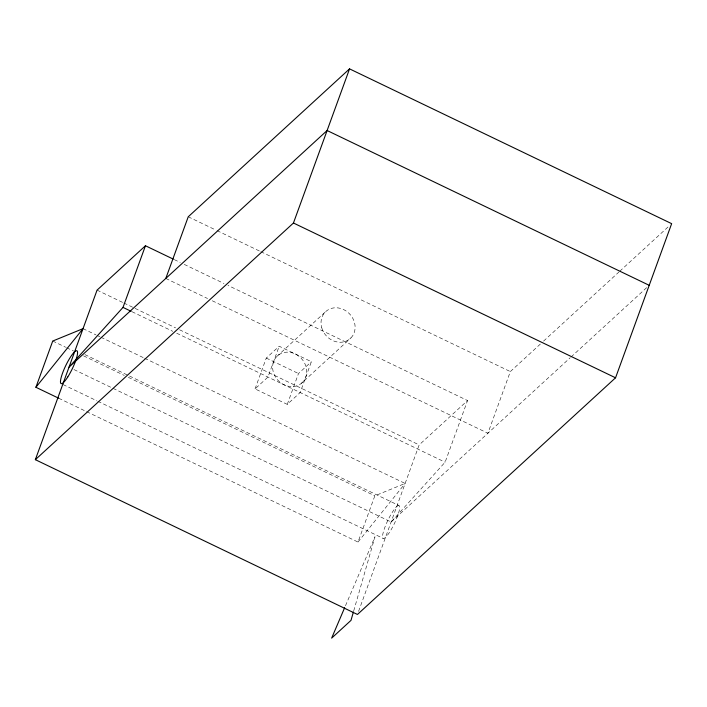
<?xml version="1.0" encoding="UTF-8"?>
<svg xmlns="http://www.w3.org/2000/svg" width="707" height="707" viewBox="0 0 707 707"><rect width="100%" height="100%" fill="white"/><g stroke="black" fill="none" stroke-linecap="round" stroke-linejoin="round"><path stroke-width="0.53" stroke-dasharray="3.54 2.65" d="M353.73 610.857L374.984 536.772L345.078 606.712M255.05 388.894L266.274 358.069L279.177 346.236L311.389 361.71L300.166 392.535L287.263 404.369L255.05 388.894L267.962 377.061L279.177 346.236M287.263 404.369L298.487 373.543L311.389 361.71M86.608 411.642L358.007 542.066L374.834 495.828L405.138 483.447L144.67 358.281M358.573 611.378L419.163 444.915L467.557 400.542L227.963 285.398M73.979 369.575L391.112 521.978L445.118 462.192L467.557 400.542M540.334 344.079L510.339 371.582L487.901 433.232L211.526 300.413M358.007 542.066L405.138 483.447M276.764 356.514L326.342 311.053M301.403 383.335A18.232 15.996 47.5 0 0 294.527 353.633A18.232 15.996 47.5 0 0 273.088 371.184A18.232 15.996 47.5 0 0 301.403 383.335L350.981 337.875M543.577 341.101L618.961 271.974M619.774 271.232L669.22 225.895M391.112 521.978L570.231 357.733M571.044 356.991L646.781 287.546M188.239 216.784L216.077 230.164M217.067 230.641L259.814 251.188M260.812 251.665L510.339 371.582M174.284 259.602L180.25 262.474M184.227 264.383L223.986 283.489M165.8 278.443L207.549 298.504M266.274 358.069L298.487 373.543M97.062 290.126L122.912 302.543M123.902 303.02L175.601 327.862M179.578 329.78L419.163 444.915M131.962 311.699L172.773 331.318M176.697 333.2L445.118 462.192M83.037 328.658L95.958 334.871M96.956 335.348L99.934 336.779M100.933 337.257L143.68 357.804M84.911 354.605L399.057 505.576A18.232 3.632 -64.3 0 1 389.866 531.77A18.232 3.632 -64.3 0 1 384.405 528.606A18.232 3.632 -64.3 0 1 399.057 505.576M52.733 341.039L65.663 347.252M66.652 347.729L73.616 351.07M83.55 355.851L124.317 375.435M128.294 377.344L374.834 495.828M63.056 384.555L96.85 400.798M97.849 401.276L383.167 538.389M58.769 398.262L85.609 411.165M321.694 327.65A18.232 15.996 47.5 0 0 350.389 338.45A18.232 15.996 47.5 0 0 342.117 308.932A18.232 15.996 47.5 0 0 321.694 327.65"/><path stroke-width="1.06" d="M353.429 611.909L350.999 620.375L331.645 638.129L344.645 607.72M35.907 387.277L52.733 341.039L83.037 328.658L35.907 387.277L58.769 398.262M165.8 278.443L188.239 216.784L349.55 68.871L671.65 223.659L615.55 377.794L357.45 614.463L35.35 459.674L97.062 290.126L145.456 245.753L173.286 259.124M649.212 285.319L327.111 130.521L69.012 367.189L123.009 307.404L145.456 245.753M35.35 459.674L293.449 223.005L349.55 68.871M293.449 223.005L615.55 377.794M123.009 307.404L131.131 311.301M67.766 376.972A18.232 3.632 -64.3 0 0 76.957 350.778A18.232 3.632 -64.3 0 0 62.304 373.817A18.232 3.632 -64.3 0 0 67.766 376.972"/></g></svg>
